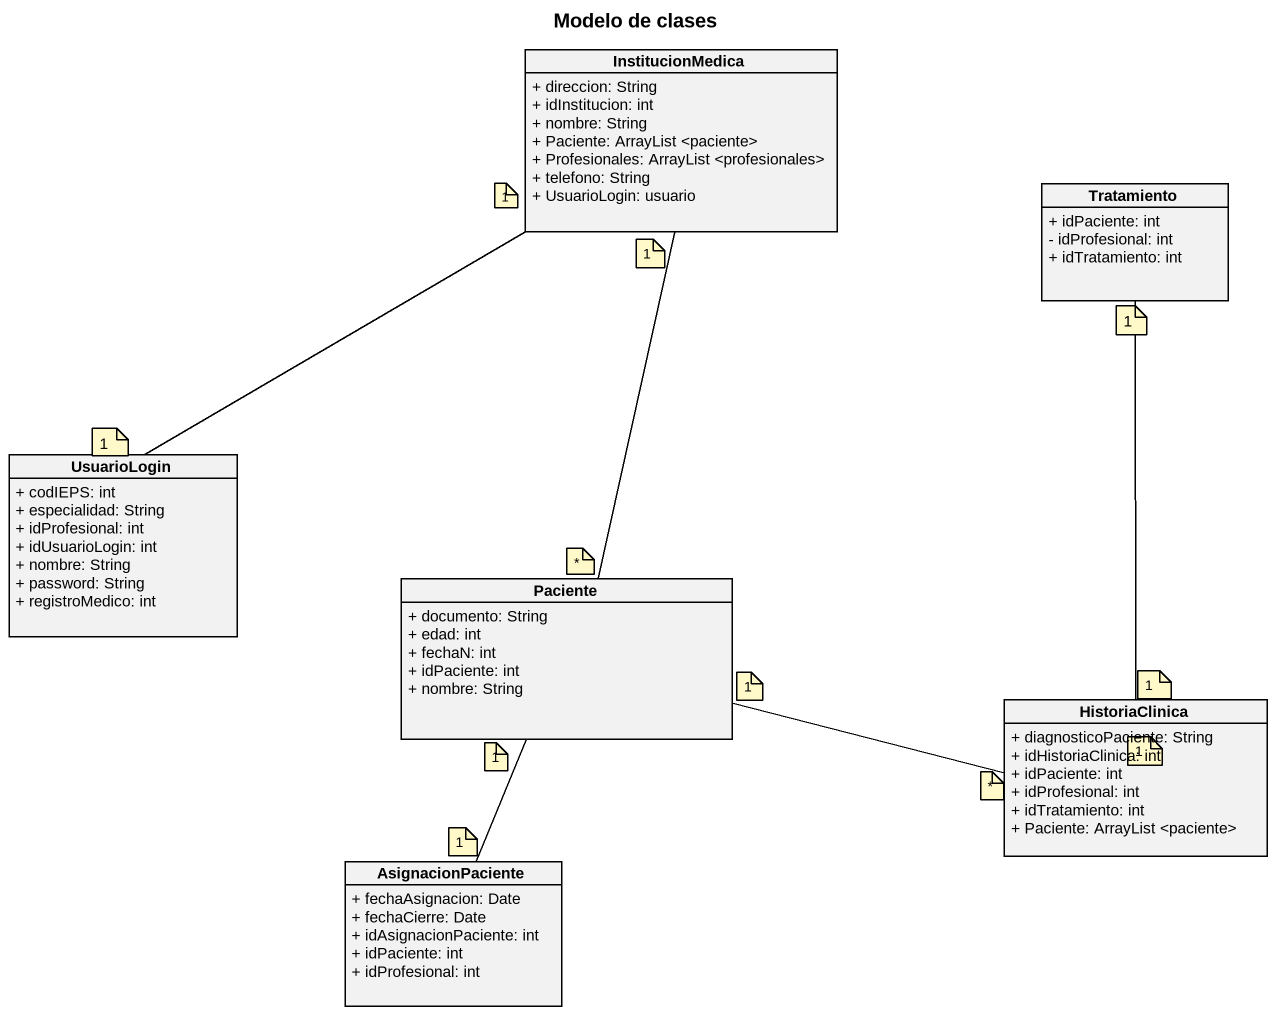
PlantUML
@startuml
title Modelo de clases
hide circle
hide empty members
skinparam classAttributeIconSize 0
class InstitucionMedica {
  + direccion: String
  + idInstitucion: int
  + nombre: String
  + Paciente: ArrayList <paciente>
  + Profesionales: ArrayList <profesionales>
  + telefono: String
  + UsuarioLogin: usuario
}
class Tratamiento {
  + idPaciente: int
  - idProfesional: int
  + idTratamiento: int
}
class UsuarioLogin {
  + codIEPS: int
  + especialidad: String
  + idProfesional: int
  + idUsuarioLogin: int
  + nombre: String
  + password: String
  + registroMedico: int
}
class Paciente {
  + documento: String
  + edad: int
  + fechaN: int
  + idPaciente: int
  + nombre: String
}
class HistoriaClinica {
  + diagnosticoPaciente: String
  + idHistoriaClinica: int
  + idPaciente: int
  + idProfesional: int
  + idTratamiento: int
  + Paciente: ArrayList <paciente>
}
class AsignacionPaciente {
  + fechaAsignacion: Date
  + fechaCierre: Date
  + idAsignacionPaciente: int
  + idPaciente: int
  + idProfesional: int
}
InstitucionMedica -- UsuarioLogin
InstitucionMedica -- Paciente
Tratamiento -- HistoriaClinica
Paciente -right- HistoriaClinica
Paciente -- AsignacionPaciente
note as N1
  1
end note
note as N2
  1
end note
note as N3
  1
end note
note as N4
  1
end note
note as N5
  *
end note
note as N6
  1
end note
note as N7
  1
end note
note as N8
  1
end note
note as N9
  1
end note
note as N10
  1
end note
note as N11
  *
end note
@enduml
